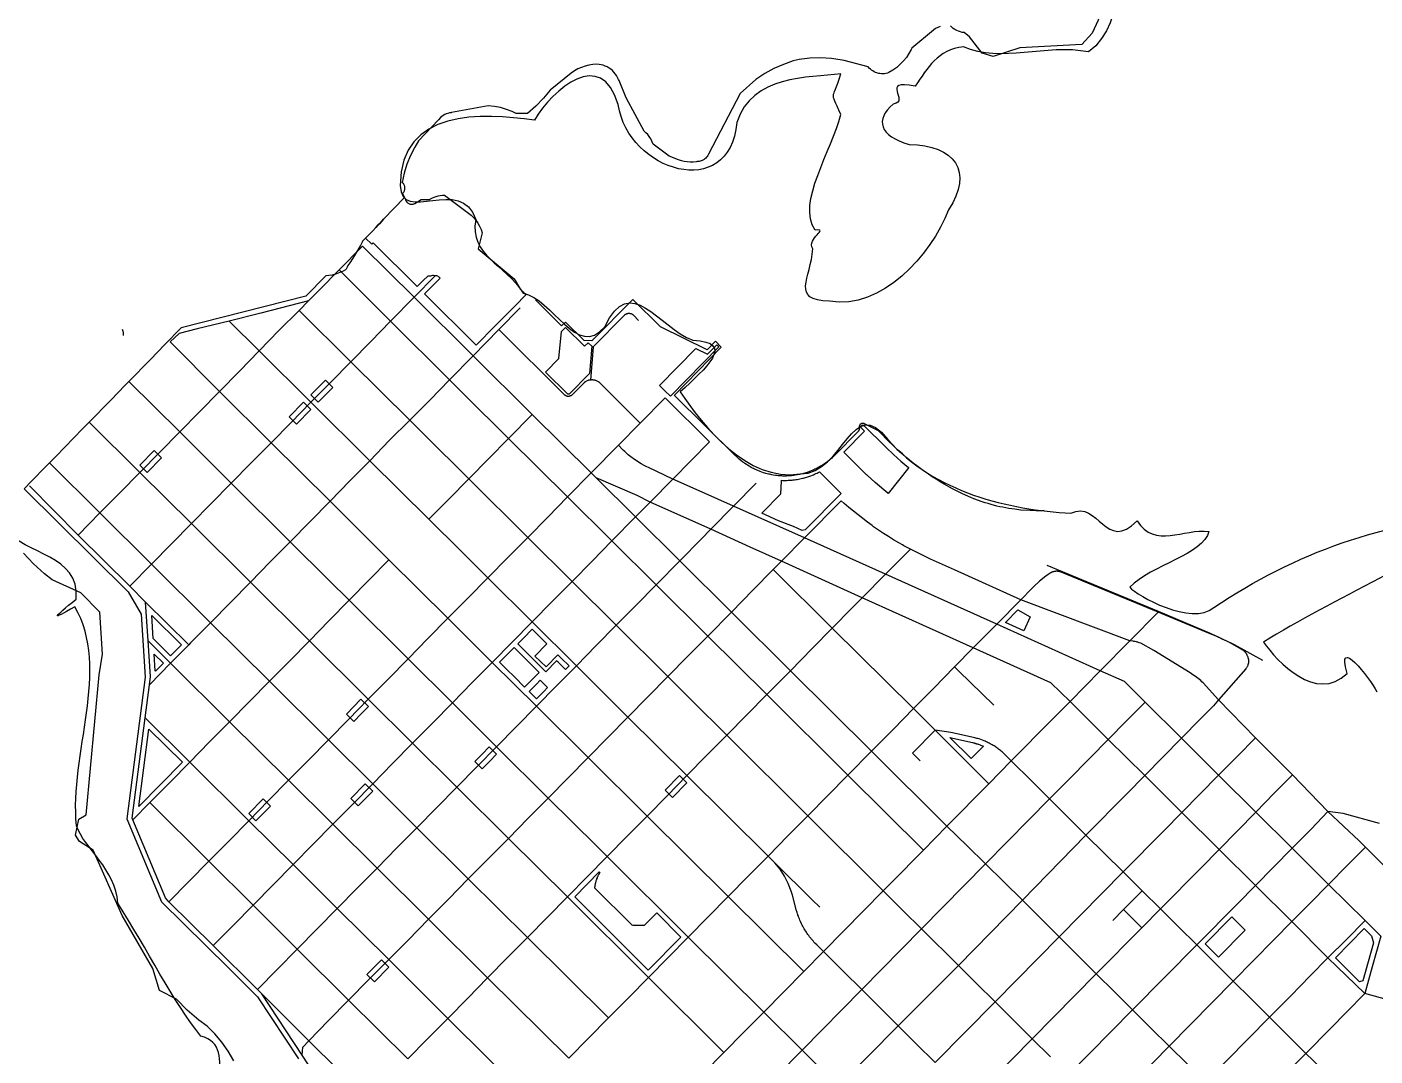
# Model space of a CAD drawing. Extents: x 1 to 394, y 101 to 384.
# Drawn here: x 195.8 to 253.8, y 300.8 to 345 of the extents above; entities that cross this region are included whole.
import ezdxf

# ---------------------------------------------------------------- set-up
doc = ezdxf.new("R2010")
doc.units = 0
doc.layers.get('0').update_dxf_attribs({"linetype": 'CONTINUOUS'})

msp = doc.modelspace()

# ---------------------------------------------------------------- linework, layer by layer
at = {"color": 3}
for points in [[(242.487643, 346.629199), (241.636424, 344.77125), (241.190354, 344.29244), (238.526202, 344.145114), (237.384427, 343.768613), (236.901522, 343.911847), (236.365416, 344.61574), (236.132146, 344.803989), (236.050324, 344.812161), (235.968502, 344.832622), (235.886681, 344.857179), (235.81303, 344.889918), (235.735295, 344.930839), (235.66573, 344.975857), (235.600252, 345.029057), (235.53886, 345.086353)], [(235.10094, 345.065882), (234.998585, 345.024961), (234.900419, 344.971761), (234.80634, 344.910379), (233.877365, 344.136915), (233.848764, 344.079619), (233.754684, 343.903645), (233.644188, 343.735857), (233.517328, 343.580346), (233.378189, 343.437113), (233.230857, 343.306156), (233.067162, 343.187475), (232.895284, 343.081074), (232.833891, 343.060613), (232.768413, 343.044238), (232.702934, 343.03196), (232.637456, 343.027874), (232.571978, 343.027874), (232.506499, 343.036046), (232.441021, 343.048324), (232.379628, 343.064699), (232.318236, 343.089256), (232.256843, 343.117899), (232.199537, 343.150638), (232.146316, 343.187473), (232.097181, 343.232491), (232.052132, 343.277509), (232.007083, 343.330709)], [(232.007198, 343.330782), (230.967737, 343.604973), (230.885915, 343.621348), (230.423481, 343.686826), (229.95694, 343.715469), (229.490409, 343.699094), (229.027964, 343.645894), (228.782426, 343.580416), (228.356816, 343.43309), (227.943486, 343.253024), (227.550615, 343.036127), (227.17411, 342.782399), (226.49478, 342.180817), (225.132002, 339.57396), (225.119745, 339.549403), (225.099315, 339.512567), (225.0748, 339.471646), (225.046199, 339.438907), (225.013513, 339.402071), (224.980826, 339.373428), (224.943948, 339.344786), (224.862127, 339.303864), (224.821163, 339.287489), (224.776114, 339.271115), (224.731065, 339.262943), (224.686016, 339.258857), (224.640967, 339.258857), (224.600004, 339.250685), (224.473143, 339.23431), (224.346272, 339.230225), (224.215316, 339.238396), (224.092552, 339.254771), (223.965681, 339.283414), (223.847003, 339.324335), (223.437768, 339.492124), (222.754331, 340.003674), (222.742074, 340.032317), (222.697025, 340.13463), (222.64789, 340.232848), (222.586497, 340.326969), (222.521019, 340.412908), (222.443283, 340.494761), (222.361461, 340.568422), (221.587999, 341.992576), (221.285165, 342.741485), (221.264735, 342.790589), (221.223772, 342.872442), (221.178723, 342.954295), (221.125502, 343.027956), (221.068195, 343.101616), (221.002717, 343.167094), (220.933153, 343.224391), (220.855417, 343.27759), (220.777681, 343.322608), (220.691773, 343.36353), (220.605866, 343.396269), (220.515872, 343.416729), (220.425879, 343.433104), (220.323523, 343.441276), (220.155731, 343.428997), (219.987949, 343.40444), (219.824253, 343.363519), (219.664643, 343.306223), (219.513226, 343.236648), (219.365905, 343.154795), (219.226766, 343.060674), (218.322337, 342.328134), (218.035877, 341.976188), (217.708485, 341.63652), (217.348354, 341.325497), (216.857267, 341.325497), (216.689475, 341.403254), (216.43984, 341.501472), (216.186108, 341.575132), (215.928291, 341.624236), (215.662282, 341.652879), (214.082619, 341.362318), (214.06219, 341.358232), (213.992625, 341.345954), (213.923061, 341.329579), (213.853497, 341.305022), (213.788019, 341.276379), (213.726626, 341.239544), (213.669319, 341.198622), (213.612013, 341.153605), (213.513848, 341.047203), (212.662629, 340.146875), (212.498933, 339.880869), (212.314777, 339.520738), (212.163359, 339.144237), (212.044681, 338.759553), (211.962859, 338.36259), (211.975117, 338.346215), (211.995546, 338.321658), (212.011889, 338.297101), (212.036405, 338.239805), (212.052748, 338.174327), (212.056939, 338.145684), (212.056939, 338.080206), (212.052748, 338.047467), (212.044367, 338.018824), (212.035985, 337.986085), (212.023728, 337.957442), (212.007385, 337.928799), (211.991041, 337.904242), (211.970612, 337.879685), (212.052434, 337.715989), (211.156197, 336.774738), (211.00478, 336.611042), (210.927044, 336.529189), (210.816548, 336.414602), (210.693773, 336.283645), (210.583288, 336.169058), (210.276357, 335.862128), (210.255928, 335.837571), (210.235498, 335.79665), (210.165934, 335.653416), (210.141419, 335.608398), (210.09637, 335.526545), (210.030892, 335.428327), (210.010462, 335.391492), (209.899966, 335.211426), (209.834488, 335.100931), (209.699445, 334.908589), (209.617624, 334.781725), (209.584937, 334.716246), (209.543974, 334.630307), (209.535592, 334.613932), (209.519249, 334.593472), (209.421084, 334.540272), (209.126431, 334.421593), (208.938178, 334.372489), (208.799039, 334.352028), (208.672179, 334.335654), (207.816864, 333.468065), (202.451735, 332.101204), (201.751934, 331.385035), (201.133976, 330.750714), (200.978472, 330.59111), (200.356428, 329.956788), (200.045401, 329.637582), (199.423356, 329.00326), (199.267842, 328.839564), (198.649894, 328.205242), (198.334781, 327.886036), (197.716833, 327.255806), (197.561319, 327.096202), (196.943361, 326.461881), (196.632344, 326.142674), (196.0103, 325.508352), (195.699272, 325.189146)], [(217.295039, 333.54586), (217.196874, 333.443546), (216.898125, 333.136616), (216.611655, 332.850149), (215.960968, 332.18718), (215.142488, 331.356424), (212.92031, 333.562225), (213.595565, 334.245656), (213.579221, 334.262031), (213.55062, 334.286588), (213.522019, 334.302963), (213.489333, 334.323423), (213.444283, 334.335702), (213.378805, 334.343874), (213.341928, 334.347959), (213.300964, 334.352045), (213.255915, 334.352045), (213.214952, 334.339767), (213.169903, 334.331595), (213.120768, 334.327509), (213.05529, 334.331595), (212.858855, 334.13516), (212.605123, 333.87734), (210.702165, 335.763935), (210.644859, 335.706638), (210.382945, 335.968552), (210.583477, 336.16908), (210.693962, 336.283667), (210.816737, 336.414624), (210.927233, 336.529211), (211.004969, 336.611064), (211.156386, 336.77476), (212.052622, 337.716011), (212.081223, 337.650533), (212.081223, 337.646447), (212.097567, 337.597343), (212.109824, 337.576883), (212.122082, 337.552326), (212.154768, 337.511404), (212.171112, 337.495029), (212.191541, 337.478655), (212.21197, 337.466376), (212.236485, 337.454097), (212.256915, 337.441819), (212.30605, 337.425444), (212.330565, 337.421358), (212.408301, 337.421358), (212.432816, 337.42953), (212.457331, 337.433616), (212.481846, 337.445894), (212.506361, 337.454066), (212.768274, 337.625947), (213.148866, 337.625947), (213.177467, 337.646408), (213.255203, 337.691426), (213.337025, 337.728261), (213.418846, 337.756904), (213.50884, 337.781461), (213.594747, 337.797836), (213.684741, 337.806008), (213.774734, 337.806008), (214.924702, 336.950696), (215.031102, 336.844294), (215.129267, 336.729707), (215.215174, 336.606934), (215.288824, 336.475978), (215.350217, 336.336837), (215.403438, 336.197695), (215.227463, 335.497896), (216.770301, 334.212882), (217.048579, 333.754534), (217.294128, 333.545821)], [(218.817406, 331.949826), (218.985198, 332.117614), (219.799581, 331.311412), (219.955095, 331.466922), (220.110609, 331.311412), (220.020615, 330.149171), (219.140743, 329.252936), (219.079351, 329.252936), (218.125818, 330.19828), (218.698728, 330.783493), (218.817406, 331.949826)], [(224.587683, 331.213194), (225.091049, 330.96765), (225.492102, 331.372798), (225.578009, 331.282763), (223.49497, 329.162901), (223.253528, 329.40026), (223.024353, 329.629434), (224.587641, 331.213192)], [(208.651896, 329.854518), (208.96701, 329.539404), (208.344965, 328.909174), (208.029852, 329.224289), (208.651896, 329.854518)], [(207.714728, 328.905082), (208.029852, 328.589968), (207.411894, 327.959738), (207.092684, 328.274852), (207.714728, 328.905082)], [(231.94172, 325.786675), (231.937529, 325.790761), (230.983997, 326.732012), (230.959481, 326.760655), (231.839353, 327.65689), (231.708397, 327.787846), (231.708397, 327.791932), (231.704206, 327.791932), (231.704206, 327.800104), (231.700015, 327.800104), (231.700015, 327.808276), (231.695825, 327.808276), (231.695825, 327.824651), (231.691634, 327.828736), (231.691634, 327.845111), (231.695825, 327.845111), (231.695825, 327.861486), (231.700015, 327.861486), (231.700015, 327.869658), (231.704206, 327.873744), (231.704206, 327.877829), (231.708397, 327.877829), (231.708397, 327.886001), (231.712587, 327.886001), (231.712587, 327.890087), (231.716778, 327.890087), (231.716778, 327.894173), (231.720969, 327.894173), (231.720969, 327.898259), (231.725159, 327.898259), (231.725159, 327.902345), (231.72935, 327.902345), (231.73354, 327.90643), (231.737731, 327.90643), (231.737731, 327.910516), (231.746112, 327.910516), (231.750303, 327.914602), (231.766646, 327.914602), (231.766646, 327.918688), (231.787075, 327.918688), (231.787075, 327.914602), (231.803419, 327.914602), (231.803419, 327.910516), (231.8118, 327.910516), (231.815991, 327.90643), (231.820181, 327.90643), (231.820181, 327.902345), (231.824372, 327.902345), (231.824372, 327.898259), (231.832753, 327.898259), (231.832753, 327.894173), (232.745354, 326.989753), (232.786317, 326.948832), (233.097345, 326.654179), (233.252848, 326.515038), (233.412458, 326.375896), (233.576154, 326.236755), (233.73985, 326.105799), (233.752107, 326.097627), (232.864053, 324.984495), (232.851795, 324.992667), (232.671735, 325.144085), (232.487579, 325.295504), (232.307508, 325.451015), (232.131534, 325.610619), (231.959655, 325.770222), (231.943312, 325.786596)], [(201.289667, 326.834329), (201.604781, 326.519214), (200.982736, 325.888986), (200.667623, 326.2041), (201.289667, 326.834329)], [(229.903708, 325.909447), (230.83678, 324.984565), (229.28576, 323.417178), (229.162986, 323.392621), (228.786491, 323.560409), (228.143975, 323.810046), (227.423713, 324.133344), (228.250385, 324.972287), (228.2749, 325.516575), (228.279091, 325.549314), (228.336398, 325.545229), (228.504179, 325.545229), (228.561486, 325.549314), (228.614707, 325.5534), (228.729299, 325.561572), (228.78252, 325.565658), (228.839827, 325.573829), (228.893047, 325.582001), (228.950354, 325.590173), (229.003575, 325.598345), (229.060882, 325.610623), (229.114102, 325.622902), (229.171409, 325.63518), (229.22463, 325.647459), (229.49064, 325.729312), (229.650239, 325.790694), (229.699374, 325.811154), (229.752595, 325.835711), (229.80173, 325.860268), (229.854951, 325.884825), (229.904086, 325.909382)], [(195.69945, 325.189186), (200.168353, 320.748935), (200.733101, 319.799499), (200.900894, 317.086239), (200.106971, 310.996752), (201.608877, 307.428182), (204.465368, 304.596243), (205.734013, 303.339877), (207.497833, 300.671634)], [(204.7112, 300.593882), (204.473833, 300.99903), (204.199651, 301.383716), (203.896806, 301.743847), (203.561232, 302.07533), (203.21338, 302.333152), (202.71411, 302.766945), (202.255761, 303.237571), (201.523221, 303.60998), (201.228568, 304.55123), (199.910819, 306.830695), (198.66673, 309.642173), (198.073329, 310.022765), (197.897354, 310.292864), (198.044686, 310.976295), (198.359799, 311.160452), (198.924547, 317.180369), (199.071868, 318.068419), (198.957286, 319.881351), (198.138807, 320.712107), (196.9029, 321.264581), (196.571423, 321.526494), (196.100796, 321.952103), (195.67109, 322.418637)], [(201.183268, 319.742205), (202.460096, 318.473562), (201.993565, 318.002936), (201.24465, 318.74366), (201.183257, 319.742205)], [(238.444548, 319.975471), (238.968375, 319.684912), (238.702365, 319.083329), (237.916625, 319.439368), (238.444548, 319.975471)], [(218.60051, 317.794224), (218.129883, 317.319505), (217.561039, 317.888349), (217.401439, 318.04386), (216.926716, 318.514485), (217.172265, 318.768215), (217.54876, 319.148807), (218.023483, 318.678181), (218.183083, 318.518578), (217.667438, 317.994751), (218.150344, 317.528218), (218.657806, 318.047953), (218.817406, 317.888349), (219.136615, 317.573235), (218.981102, 317.417723), (218.661892, 317.732837), (218.6005, 317.794219)], [(201.285613, 318.076599), (201.682569, 317.683729), (201.351091, 317.34406), (201.330662, 317.352232), (201.285613, 318.076586)], [(217.720649, 317.413631), (217.851605, 317.282674), (217.221368, 316.656538), (216.78348, 317.094423), (216.464281, 317.409539), (216.149168, 317.724653), (216.587045, 318.170724), (216.771212, 318.354882), (217.086326, 318.04386), (217.405525, 317.728745), (217.720649, 317.413631)], [(217.417793, 316.464191), (217.72882, 316.783397), (217.896602, 316.955278), (218.211726, 316.636071), (218.043934, 316.468283), (217.732906, 316.149076), (217.417793, 316.464191)], [(210.182445, 316.132711), (210.501655, 315.817595), (210.190638, 315.502481), (209.87961, 315.183275), (209.560401, 315.498389), (210.182445, 316.132711)], [(201.060493, 314.855883), (202.501017, 313.427636), (200.626702, 311.528763), (201.060493, 314.855883)], [(236.492465, 314.27067), (236.533429, 314.262498), (236.557944, 314.258412), (236.578373, 314.250241), (236.602888, 314.246155), (236.623317, 314.237983), (236.643746, 314.233897), (236.668262, 314.225725), (236.688691, 314.22164), (236.729654, 314.205265), (236.754169, 314.201179), (236.815562, 314.176622), (236.840077, 314.16845), (236.921899, 314.135711), (236.958776, 314.119336), (236.426756, 313.583232), (235.514156, 314.487651), (236.492235, 314.270755)], [(215.703088, 314.094697), (216.018211, 313.779582), (215.707184, 313.460375), (215.400253, 313.14526), (215.081043, 313.460375), (215.392071, 313.779582), (215.703088, 314.094697)], [(223.891978, 312.8547), (224.207092, 312.539586), (223.585047, 311.905264), (223.269934, 312.220379), (223.891978, 312.8547)], [(210.370698, 312.498662), (210.689908, 312.183547), (210.067863, 311.553318), (209.748654, 311.868432), (210.370698, 312.498662)], [(205.975466, 311.860248), (206.290579, 311.545133), (206.012291, 311.258666), (205.668535, 310.910812), (205.353422, 311.225926), (205.975466, 311.860248)], [(221.858053, 306.421452), (222.385976, 306.417366), (222.905707, 306.945285), (223.949275, 305.909908), (222.545576, 304.489846), (219.378068, 307.636901), (220.433904, 308.709108), (220.458419, 308.684551), (220.397027, 308.582237), (220.388645, 308.561777), (220.376388, 308.541316), (220.360044, 308.500395), (220.347787, 308.479934), (220.339406, 308.455377), (220.323062, 308.414456), (220.314681, 308.389899), (220.298338, 308.348977), (220.294147, 308.32442), (220.285766, 308.303959), (220.281575, 308.279402), (220.273194, 308.258942), (220.269003, 308.234385), (220.264813, 308.213924), (220.256431, 308.189367), (220.252241, 308.168906), (220.24805, 308.144349), (220.24386, 308.123889), (220.24386, 308.099332), (220.239669, 308.074775), (220.235478, 308.054314), (220.235478, 308.029757), (221.856062, 306.421444)], [(246.502471, 305.619342), (247.64016, 306.773398), (248.217187, 306.204555), (247.075412, 305.046406), (246.502471, 305.619342)], [(253.34496, 306.274125), (253.655987, 305.963103), (253.733723, 305.66845), (253.275374, 304.027399), (253.144418, 303.990564), (252.109032, 305.021848), (253.344939, 306.274121)], [(211.062317, 304.931819), (211.37743, 304.616705), (210.759472, 303.982383), (210.440273, 304.297498), (211.062317, 304.931819)]]:
    msp.add_lwpolyline(points, dxfattribs=at)
at = {"color": 4}
for points in [[(210.25202, 335.620706), (209.241202, 334.593514)], [(212.470102, 333.423089), (210.25202, 335.620706)], [(209.241202, 334.593514), (208.38179, 333.721833)], [(211.459273, 332.391805), (209.241202, 334.593514)], [(213.378606, 334.343878), (212.470102, 333.423089)], [(208.38179, 333.721833), (207.931635, 333.263485), (207.526486, 332.854245)], [(207.931635, 333.263485), (205.877249, 332.74375)], [(212.470102, 333.423089), (211.459273, 332.391805)], [(215.015565, 330.89808), (212.470102, 333.423089)], [(217.037212, 332.960648), (216.120515, 332.031674)], [(225.684451, 331.278673), (225.43072, 331.528308), (225.070589, 331.159993), (223.065317, 332.146261), (221.874428, 333.328963), (220.118791, 331.54877), (219.787303, 331.556942), (218.977005, 332.35496), (218.81331, 332.187171), (217.687909, 333.304396)], [(204.514482, 332.395897), (203.131244, 332.068505)], [(205.877249, 332.74375), (204.514482, 332.395897)], [(205.81177, 331.110884), (204.514482, 332.395897)], [(207.526486, 332.854245), (206.654807, 331.990749)], [(209.744557, 330.648443), (207.526486, 332.854245)], [(211.459273, 332.391805), (210.603969, 331.520124), (209.744557, 330.648443)], [(213.996565, 329.870888), (211.459273, 332.391805)], [(222.128159, 332.424544), (221.915349, 332.637348), (221.915349, 332.641434), (221.911159, 332.64552), (221.906968, 332.64552), (221.890625, 332.661895), (221.886434, 332.661895), (221.878053, 332.670067), (221.873862, 332.670067), (221.865481, 332.678238), (221.86129, 332.678238), (221.852909, 332.68641), (221.848718, 332.68641), (221.844528, 332.690496), (221.836147, 332.690496), (221.831956, 332.694582), (221.827765, 332.694582), (221.823575, 332.698668), (221.819384, 332.698668), (221.815193, 332.702753), (221.811003, 332.702753), (221.802622, 332.706839), (221.79424, 332.706839), (221.79005, 332.710925), (221.781669, 332.710925), (221.773287, 332.715011), (221.76103, 332.715011), (221.756839, 332.719097), (221.670932, 332.719097), (221.66255, 332.715011), (221.650293, 332.715011), (221.646102, 332.710925), (221.633845, 332.710925), (221.629654, 332.706839), (221.621273, 332.706839), (221.617082, 332.702753), (221.608701, 332.702753), (221.60451, 332.698668), (221.596129, 332.698668), (221.591938, 332.694582), (221.587748, 332.694582), (221.579367, 332.68641), (221.570985, 332.68641), (221.566795, 332.682324), (221.562604, 332.682324), (221.554223, 332.674152), (221.550032, 332.674152), (221.541651, 332.665981), (221.53746, 332.665981), (221.525203, 332.653702), (221.521012, 332.653702), (221.512631, 332.645531), (221.512631, 332.641445), (221.50425, 332.633273), (220.170136, 331.282781), (220.05964, 329.862719)], [(199.910536, 332.052135), (199.943223, 331.970282), (199.959566, 331.892525), (199.951185, 331.769754)], [(203.131244, 332.068505), (202.357782, 331.867978), (201.97719, 331.499661)], [(206.654807, 331.990749), (205.81177, 331.110884)], [(216.120515, 332.031674), (215.015565, 330.89808)], [(220.065591, 329.862703), (220.049247, 329.862703), (220.040866, 329.858617), (220.016351, 329.858617), (220.00797, 329.854531), (219.995712, 329.854531), (219.987331, 329.850445), (219.97895, 329.850445), (219.970569, 329.846359), (219.962187, 329.846359), (219.945844, 329.838187), (219.937463, 329.838187), (219.921119, 329.830016), (219.916929, 329.830016), (219.884242, 329.813641), (219.880051, 329.813641), (219.855536, 329.801362), (219.851346, 329.797277), (219.835002, 329.789105), (219.822745, 329.776826), (219.814364, 329.772741), (219.810173, 329.768655), (219.801792, 329.764569), (219.785448, 329.748194), (219.777067, 329.744108), (219.772876, 329.735936), (219.764495, 329.731851), (219.265225, 329.224393), (219.252968, 329.212115), (219.248777, 329.212115), (219.248777, 329.208029), (219.244587, 329.203943), (219.240396, 329.203943), (219.232015, 329.195771), (219.227824, 329.195771), (219.219443, 329.1876), (219.215252, 329.1876), (219.211062, 329.183514), (219.206871, 329.183514), (219.206871, 329.179428), (219.20268, 329.179428), (219.19849, 329.175342), (219.190109, 329.175342), (219.185918, 329.171256), (219.181727, 329.171256), (219.177537, 329.167171), (219.169156, 329.167171), (219.164965, 329.163085), (219.156584, 329.163085), (219.152393, 329.158999), (219.127878, 329.158999), (219.123687, 329.154913), (219.082724, 329.154913), (219.078534, 329.158999), (219.058104, 329.158999), (219.053914, 329.163085), (219.041656, 329.163085), (219.037465, 329.167171), (219.029084, 329.167171), (219.029084, 329.171256), (219.020703, 329.171256), (219.016512, 329.175342), (219.008131, 329.175342), (218.99975, 329.183514), (218.995559, 329.183514), (218.991369, 329.1876), (218.987178, 329.1876), (218.987178, 329.191686), (218.982987, 329.191686), (218.978797, 329.195771), (218.974606, 329.195771), (218.974606, 329.199857), (218.970416, 329.199857), (218.966225, 329.203943), (218.962034, 329.203943), (218.962034, 329.208029), (218.957844, 329.212115), (218.953653, 329.212115), (218.953653, 329.216201), (218.949463, 329.216201), (218.945272, 329.220287), (216.113328, 332.031764)], [(204.097054, 329.367523), (201.97719, 331.499661)], [(225.684451, 331.278673), (223.6669, 329.216104)], [(205.81177, 331.110884), (204.956455, 330.239203)], [(208.029852, 328.909174), (205.81177, 331.110884)], [(209.744557, 330.648443), (208.889253, 329.776762)], [(212.281849, 328.131619), (209.744557, 330.648443)], [(215.015565, 330.89808), (213.996565, 329.870888)], [(217.54876, 328.385347), (215.015565, 330.89808)], [(204.956455, 330.239203), (204.097054, 329.367523)], [(204.604506, 325.426544), (202.386435, 327.628254), (200.201092, 329.797224)], [(208.889253, 329.776762), (208.029852, 328.909174)], [(213.996565, 329.870888), (213.14125, 328.999208)], [(214.610427, 329.261121), (213.996565, 329.870888)], [(222.197723, 328.012939), (220.442086, 329.752209), (220.433705, 329.76038), (220.425324, 329.764466), (220.413066, 329.776745), (220.404685, 329.780831), (220.400494, 329.784916), (220.375979, 329.797195), (220.371789, 329.801281), (220.322654, 329.825838), (220.318463, 329.829924), (220.310082, 329.829924), (220.285567, 329.842202), (220.277186, 329.842202), (220.268804, 329.846288), (220.260423, 329.846288), (220.24408, 329.85446), (220.227736, 329.85446), (220.219355, 329.858545), (220.210974, 329.858545), (220.202593, 329.862631), (220.165715, 329.862631), (220.157334, 329.866717), (220.091856, 329.866717), (220.083474, 329.862631), (220.063045, 329.862631)], [(204.097054, 329.367523), (203.24174, 328.499935)], [(206.319222, 327.165814), (204.097054, 329.367523)], [(208.029852, 328.909174), (207.174537, 328.037494)], [(210.571229, 326.39235), (208.029852, 328.909174)], [(213.14125, 328.999208), (212.281849, 328.131619)], [(216.533846, 327.354063), (214.610427, 329.261121)], [(223.265838, 329.093332), (222.197723, 328.012939)], [(225.176988, 327.202645), (223.265838, 329.093332)], [(239.578141, 324.247934), (239.520834, 324.243848), (239.483957, 324.243848), (239.357096, 324.239762), (239.226139, 324.239762), (238.964226, 324.247934), (238.571356, 324.272491), (238.309443, 324.30523), (238.182582, 324.321605), (238.051625, 324.342065), (237.924755, 324.366622), (237.793798, 324.391179), (237.666937, 324.415736), (237.540067, 324.444379), (237.286346, 324.509858), (237.159475, 324.546693), (237.036711, 324.587614), (236.90984, 324.62445), (236.541527, 324.7595), (236.418752, 324.808603), (236.062718, 324.968206), (235.94404, 325.025502), (235.829447, 325.086884), (235.809018, 325.095056), (235.628958, 325.189177), (235.277009, 325.385612), (235.105131, 325.487926), (234.933242, 325.594329), (234.761364, 325.704823), (234.593572, 325.815318), (234.429876, 325.933997), (234.26618, 326.048584), (234.102484, 326.171357), (233.942885, 326.294128), (233.783285, 326.420993), (233.627772, 326.551949), (233.476354, 326.682906), (233.324937, 326.817955), (233.177605, 326.953005), (233.030284, 327.092146), (232.940291, 327.182181), (232.445107, 327.673269), (231.847619, 327.984291), (231.839238, 327.984291), (231.835048, 327.988377), (231.826666, 327.988377), (231.826666, 327.992463), (231.814409, 327.992463), (231.810218, 327.996549), (231.740654, 327.996549), (231.736463, 327.992463), (231.728082, 327.992463), (231.723891, 327.988377), (231.711634, 327.988377), (231.711634, 327.984291), (231.707443, 327.984291), (231.703253, 327.980205), (231.699062, 327.980205), (231.694871, 327.976119), (231.690681, 327.976119), (231.68649, 327.972033), (231.6823, 327.972033), (231.6823, 327.967948), (231.678109, 327.967948), (231.678109, 327.963862), (231.673918, 327.963862), (231.669728, 327.959776), (231.665537, 327.959776), (231.665537, 327.95569), (231.661347, 327.95569), (231.661347, 327.951604), (231.657156, 327.951604), (231.657156, 327.947518), (231.652965, 327.947518), (231.652965, 327.943432), (231.648775, 327.943432), (231.648775, 327.939347), (231.644584, 327.935261), (231.644584, 327.931175), (231.640393, 327.931175), (231.640393, 327.927089), (231.632012, 327.918917), (231.632012, 327.914832), (231.627822, 327.910746), (231.627822, 327.90666), (231.623631, 327.902574), (231.623631, 327.894402), (231.61944, 327.894402), (231.61944, 327.882124), (231.61525, 327.878038), (231.61525, 327.865759), (231.611059, 327.861674), (231.611059, 327.722533), (231.606869, 327.722533), (231.606869, 327.706158), (231.602678, 327.702072), (231.602678, 327.6939), (231.598487, 327.6939), (231.598487, 327.685729), (231.594297, 327.685729), (231.594297, 327.677557), (231.590106, 327.677557), (231.590106, 327.673471), (231.585916, 327.669385), (231.585916, 327.665299), (231.581725, 327.665299), (231.581725, 327.661213), (231.577534, 327.657128), (231.577534, 327.653042), (231.573344, 327.653042), (231.569153, 327.648956), (230.570613, 326.634041), (230.496963, 326.560381), (230.456, 326.527642), (230.419123, 326.490806), (230.378159, 326.458067), (230.337196, 326.421231), (230.214422, 326.323014), (230.169372, 326.294371), (230.128409, 326.261632), (229.993367, 326.175693), (229.948318, 326.151136), (229.903268, 326.122493), (229.858219, 326.097936), (229.809084, 326.073379), (229.764035, 326.048822), (229.7149, 326.028361), (229.669851, 326.003804), (229.473416, 325.921951), (229.375251, 325.889212), (229.32203, 325.872837), (229.272895, 325.856462), (229.22376, 325.844184), (229.170539, 325.827809), (229.121405, 325.815531), (229.068184, 325.803252), (229.019049, 325.79508), (228.965828, 325.782802), (228.859418, 325.766427), (228.810283, 325.758255), (228.757062, 325.754169), (228.703841, 325.745998), (228.597431, 325.737826), (228.548296, 325.737826), (228.495075, 325.73374), (228.335465, 325.73374), (228.282244, 325.737826), (228.229024, 325.737826), (228.175803, 325.741912), (228.126668, 325.745998), (228.073447, 325.754169), (228.020226, 325.758255), (227.913827, 325.77463), (227.864692, 325.786909), (227.811471, 325.79508), (227.762336, 325.807359), (227.709115, 325.819637), (227.65998, 325.831916), (227.606759, 325.844194), (227.557624, 325.860569), (227.504403, 325.876944), (227.357072, 325.926047), (227.160637, 326.007901), (227.115588, 326.032458), (227.066453, 326.052918), (227.021404, 326.077475), (226.972269, 326.102032), (226.92722, 326.130675), (226.88217, 326.155232), (226.7021, 326.269819), (226.661137, 326.298462), (226.616087, 326.331201), (226.452392, 326.462158), (226.411428, 326.498994), (226.374551, 326.531733), (226.333588, 326.568568), (226.292624, 326.60949), (223.661212, 329.216346)], [(203.24174, 328.499935), (202.386435, 327.628254)], [(217.54876, 328.385347), (216.533846, 327.354063)], [(220.086052, 325.864431), (217.54876, 328.385347)], [(200.667623, 325.884893), (198.494559, 328.045678)], [(207.174537, 328.037494), (206.319222, 327.165814)], [(212.895711, 327.517759), (212.281849, 328.131619), (211.414255, 327.276308)], [(222.197723, 328.012939), (221.25648, 327.055319)], [(202.386435, 327.628254), (201.527024, 326.756574)], [(206.319222, 327.165814), (205.459821, 326.298225), (204.604506, 325.426544)], [(208.856514, 324.648989), (206.319222, 327.165814)], [(211.414255, 327.276308), (210.571229, 326.39235)], [(214.81913, 325.614795), (212.895711, 327.517759)], [(216.533846, 327.354063), (215.678541, 326.482383)], [(219.071137, 324.837239), (216.533846, 327.354063)], [(225.176988, 327.202645), (223.597326, 325.602517)], [(201.527024, 326.756574), (200.667623, 325.884893)], [(221.25648, 327.055319), (220.086052, 325.864431)], [(223.597326, 325.602517), (222.549672, 326.10179), (222.484194, 326.130433), (222.422801, 326.159076), (222.365495, 326.191815), (222.24272, 326.257294), (221.95625, 326.441451), (221.898943, 326.482373), (221.845722, 326.523294), (221.788415, 326.564215), (221.735195, 326.609233), (221.681974, 326.650154), (221.632839, 326.695172), (221.579618, 326.74019), (221.530483, 326.789293), (221.481348, 326.834311), (221.440385, 326.875232), (221.256228, 327.055298)], [(198.957004, 324.145624), (196.788036, 326.30641)], [(210.571229, 326.39235), (209.711818, 325.520669)], [(213.104425, 323.875526), (210.571229, 326.39235)], [(215.678541, 326.482383), (214.81913, 325.614795)], [(200.667623, 325.884893), (199.812319, 325.017304)], [(202.889801, 323.687275), (200.667623, 325.884893)], [(204.604506, 325.426544), (203.745106, 324.554864)], [(207.141798, 322.909721), (204.604506, 325.426544)], [(209.711818, 325.520669), (208.856514, 324.648989)], [(214.81913, 325.614795), (213.963825, 324.743114)], [(217.356421, 323.09797), (214.81913, 325.614795)], [(220.086052, 325.864431), (219.071137, 324.837239)], [(220.298851, 325.655718), (220.086052, 325.864431)], [(222.623333, 324.612158), (222.058584, 324.890441), (220.298851, 325.655718)], [(223.896075, 322.087148), (221.993106, 323.973744), (220.298851, 325.655718)], [(223.597326, 325.602517), (222.623333, 324.612158)], [(226.208278, 324.436184), (224.865971, 325.033674), (223.597326, 325.602517)], [(227.186357, 325.422452), (226.208278, 324.436184), (225.234285, 323.449917)], [(198.019846, 323.196188), (195.924539, 325.31605)], [(199.812319, 325.017304), (198.957004, 324.145624)], [(219.071137, 324.837239), (218.215822, 323.965558)], [(220.978192, 322.94246), (219.071137, 324.837239)], [(203.745106, 324.554864), (202.889801, 323.687275)], [(208.856514, 324.648989), (207.997113, 323.777309)], [(211.389709, 322.132165), (208.856514, 324.648989)], [(213.963825, 324.743114), (213.104425, 323.875526)], [(222.623333, 324.612158), (221.993106, 323.973744)], [(225.234285, 323.449917), (222.623333, 324.612158)], [(229.261203, 323.073416), (226.208278, 324.436184)], [(230.83678, 324.669451), (229.261203, 323.073416)], [(233.820131, 322.586421), (233.762825, 322.615064), (233.537736, 322.737835), (233.472258, 322.774671), (233.316744, 322.864706), (233.095763, 322.995663), (232.878867, 323.130712), (232.661961, 323.269854), (232.449161, 323.408995), (232.236351, 323.556321), (232.179045, 323.601339), (231.970331, 323.748665), (231.765714, 323.904175), (231.364651, 324.223383), (231.168216, 324.387079), (230.971781, 324.554867), (230.836738, 324.669454)], [(198.957004, 324.145624), (198.019846, 323.196188)], [(201.175086, 321.943915), (198.957004, 324.145624)], [(202.889801, 323.687275), (202.03039, 322.815595)], [(205.427082, 321.166359), (202.889801, 323.687275)], [(207.997113, 323.777309), (207.141798, 322.909721)], [(214.475374, 322.512757), (213.104425, 323.875526)], [(218.215822, 323.965558), (217.356421, 323.09797)], [(221.993106, 323.973744), (220.978192, 322.94246)], [(200.237928, 320.994479), (198.019846, 323.196188)], [(217.356421, 323.09797), (216.501106, 322.22629)], [(219.263476, 321.20319), (217.356421, 323.09797)], [(224.833232, 323.040677), (223.896075, 322.087148)], [(225.234285, 323.449917), (224.833232, 323.040677)], [(228.274932, 322.070778), (226.932626, 322.676453), (225.234285, 323.449917)], [(229.261203, 323.073416), (228.274932, 322.070778)], [(232.743835, 321.514212), (229.261203, 323.073416)], [(202.03039, 322.815595), (201.175086, 321.943915)], [(207.141798, 322.909721), (206.282397, 322.038039)], [(209.679079, 320.392896), (208.803314, 321.256392), (207.141798, 322.909721)], [(215.641706, 321.358702), (214.475374, 322.512757)], [(220.978192, 322.94246), (220.122877, 322.074872)], [(222.88116, 321.059957), (220.978192, 322.94246)], [(233.820131, 322.586421), (232.743835, 321.514212)], [(238.571408, 320.41745), (235.714918, 321.698371), (234.683628, 322.160812), (234.450368, 322.271307), (234.221194, 322.381801), (233.99202, 322.496388), (233.820131, 322.586421)], [(201.175086, 321.943915), (200.237928, 320.994479)], [(203.712367, 319.42709), (201.175086, 321.943915)], [(206.282397, 322.038039), (205.427082, 321.166359)], [(211.389709, 322.132165), (210.534394, 321.264576)], [(213.92699, 319.619433), (211.389709, 322.132165)], [(216.501106, 322.22629), (215.641706, 321.358702)], [(220.122877, 322.074872), (219.263476, 321.20319)], [(223.896075, 322.087148), (222.88116, 321.059957)], [(226.118242, 319.881347), (223.896075, 322.087148)], [(228.274932, 322.070778), (227.918897, 321.710647)], [(231.741199, 320.499298), (228.274932, 322.070778)], [(244.493103, 319.901808), (239.709097, 321.890713)], [(210.534394, 321.264576), (209.679079, 320.392896)], [(215.641706, 321.358702), (214.786391, 320.487021)], [(217.54876, 319.463922), (215.641706, 321.358702)], [(227.918897, 321.710647), (227.059496, 320.834875)], [(230.456189, 319.193824), (227.918897, 321.710647)], [(232.743835, 321.514212), (231.741199, 320.499298)], [(238.571408, 320.41745), (237.531937, 319.365704), (232.743835, 321.514212)], [(240.024211, 321.628799), (240.011953, 321.628799), (240.003572, 321.624714), (239.991314, 321.624714), (239.982933, 321.620628), (239.974552, 321.620628), (239.962294, 321.616542), (239.953913, 321.612456), (239.945532, 321.612456), (239.937151, 321.60837), (239.924893, 321.604284), (239.916512, 321.600198), (239.908131, 321.600198), (239.891787, 321.592027), (239.87953, 321.587941), (239.846843, 321.571566), (239.838462, 321.563394), (239.813947, 321.551116), (239.805565, 321.542944), (239.789222, 321.534773), (239.780841, 321.526601), (239.772459, 321.522515), (239.739773, 321.497958), (239.645693, 321.428383), (239.375598, 321.207394), (239.117781, 320.974127), (239.035959, 320.892274), (238.569428, 320.417556)], [(244.476739, 319.885439), (240.298403, 321.604246), (240.290021, 321.608331), (240.277764, 321.612417), (240.269383, 321.612417), (240.261001, 321.616503), (240.248744, 321.620589), (240.240363, 321.620589), (240.231981, 321.624675), (240.2236, 321.624675), (240.211343, 321.628761), (240.202961, 321.628761), (240.19458, 321.632847), (240.165979, 321.632847), (240.153722, 321.636932), (240.067814, 321.636932), (240.059433, 321.632847), (240.030832, 321.632847), (240.022451, 321.628761)], [(200.921354, 320.31514), (200.237928, 320.994479)], [(205.427082, 321.166359), (204.567681, 320.298771)], [(207.964374, 318.649534), (205.427082, 321.166359)], [(219.263476, 321.20319), (218.408171, 320.335602)], [(221.166444, 319.320687), (219.263476, 321.20319)], [(222.88116, 321.059957), (222.021749, 320.188276)], [(225.103328, 318.854155), (222.88116, 321.059957)], [(227.059496, 320.834875), (226.118242, 319.881347)], [(201.027754, 318.645442), (200.921354, 320.31514)], [(202.775209, 318.473562), (200.921354, 320.31514)], [(204.567681, 320.298771), (203.712367, 319.42709)], [(209.679079, 320.392896), (208.819678, 319.521216)], [(212.212274, 317.876071), (209.679079, 320.392896)], [(214.786391, 320.487021), (213.92699, 319.619433)], [(218.408171, 320.335602), (217.54876, 319.463922)], [(222.021749, 320.188276), (221.166444, 319.320687)], [(231.741199, 320.499298), (231.319675, 320.069596)], [(236.525204, 318.346697), (231.741199, 320.499298)], [(243.257207, 318.649534), (238.571408, 320.41745)], [(213.92699, 319.619433), (213.067589, 318.747752)], [(215.834044, 317.720561), (213.92699, 319.619433)], [(226.118242, 319.881347), (225.103328, 318.854155)], [(228.655534, 317.364522), (226.118242, 319.881347)], [(231.319675, 320.069596), (230.456189, 319.193824)], [(244.476739, 319.885439), (243.257207, 318.649534)], [(248.360422, 317.85561), (248.360422, 317.87607), (248.356232, 317.888349), (248.356232, 317.896521), (248.352041, 317.904692), (248.352041, 317.916971), (248.347851, 317.925143), (248.347851, 317.933314), (248.34366, 317.945593), (248.335279, 317.961968), (248.335279, 317.970139), (248.331088, 317.978311), (248.326897, 317.990589), (248.310554, 318.023329), (248.306363, 318.035607), (248.285934, 318.076529), (248.277553, 318.0847), (248.265295, 318.109257), (248.256914, 318.117429), (248.252724, 318.125601), (248.244342, 318.129686), (248.240152, 318.137858), (248.23177, 318.14603), (248.22758, 318.154202), (248.178445, 318.203305), (248.170064, 318.207391), (248.165873, 318.215563), (248.157492, 318.219648), (248.149111, 318.22782), (248.140729, 318.231906), (248.132348, 318.240078), (248.116005, 318.248249), (248.107624, 318.256421), (248.09128, 318.264593), (248.079023, 318.272765), (248.070641, 318.27685), (247.74325, 318.4651), (247.575468, 318.555135), (247.407676, 318.641074), (247.235798, 318.722928), (247.068005, 318.800685), (246.896127, 318.878441), (246.720153, 318.952102), (244.473428, 319.885168)], [(248.986563, 317.802409), (247.767021, 318.473562), (246.731646, 318.968742), (244.493103, 319.901808)], [(203.712367, 319.42709), (202.857062, 318.55541)], [(206.249658, 316.910266), (203.712367, 319.42709)], [(208.819678, 319.521216), (207.964374, 318.649534)], [(217.54876, 319.463922), (216.693456, 318.592241)], [(219.451729, 317.577327), (217.54876, 319.463922)], [(221.166444, 319.320687), (220.307044, 318.449007)], [(223.388612, 317.114886), (221.166444, 319.320687)], [(230.456189, 319.193824), (229.592692, 318.322143)], [(233.947002, 315.731655), (230.456189, 319.193824)], [(237.531937, 319.365704), (236.525204, 318.346697)], [(241.984465, 317.36043), (237.531937, 319.365704)], [(201.997651, 317.683729), (201.027754, 318.645442)], [(201.08505, 316.758847), (201.126013, 317.114886), (201.027848, 318.645442)], [(202.775209, 318.473562), (201.997651, 317.683729)], [(202.857062, 318.55541), (202.77524, 318.473557)], [(207.964374, 318.649534), (207.104962, 317.777854)], [(212.404623, 314.242023), (210.497558, 316.132711), (207.964374, 318.649534)], [(213.067589, 318.747752), (212.212274, 317.876071)], [(216.693456, 318.592241), (215.834044, 317.720561)], [(220.307044, 318.449007), (219.451729, 317.577327)], [(225.103328, 318.854155), (224.243927, 317.982474)], [(227.636523, 316.33733), (225.103328, 318.854155)], [(243.257207, 318.649534), (241.984465, 317.36043)], [(247.079498, 316.108156), (246.40835, 316.840695), (246.359215, 316.885713), (246.305994, 316.934816), (246.248688, 316.979834), (246.195467, 317.024852), (246.142246, 317.065773), (246.08494, 317.110791), (245.970358, 317.192644), (245.908965, 317.233565), (245.851658, 317.270401), (244.284264, 318.236207), (243.727698, 318.543137), (243.711354, 318.551308), (243.654048, 318.567683), (243.625447, 318.579962), (243.600932, 318.588133), (243.572331, 318.596305), (243.54373, 318.600391), (243.486423, 318.616766), (243.429117, 318.624937), (243.400516, 318.633109), (243.314608, 318.645388), (243.286007, 318.645388), (243.257406, 318.649474)], [(212.212274, 317.876071), (211.35697, 317.004391)], [(214.119339, 315.981291), (212.212274, 317.876071)], [(224.243927, 317.982474), (223.388612, 317.114886)], [(229.592692, 318.322143), (228.655534, 317.364522)], [(236.525204, 318.346697), (235.719004, 317.524126)], [(240.687176, 316.038585), (239.864601, 316.844787), (236.525204, 318.346697)], [(248.360422, 317.85561), (248.360422, 317.847438), (248.364613, 317.839266), (248.364613, 317.732864), (248.360422, 317.724692), (248.360422, 317.704231), (248.356232, 317.696059), (248.356232, 317.683781), (248.352041, 317.675609), (248.352041, 317.667438), (248.347851, 317.655159), (248.347851, 317.646987), (248.339469, 317.630613), (248.339469, 317.618334), (248.327212, 317.593777), (248.327212, 317.581499), (248.298611, 317.524202), (248.29023, 317.511924), (248.277972, 317.487367), (248.269591, 317.479195), (248.2654, 317.471023), (248.253143, 317.458745), (248.248952, 317.450573), (247.078524, 316.108267)], [(201.997651, 317.683729), (201.08505, 316.758847)], [(204.534942, 315.166905), (201.997651, 317.683729)], [(207.104962, 317.777854), (206.249658, 316.910266)], [(215.834044, 317.720561), (214.974644, 316.852973)], [(217.732917, 315.838058), (215.834044, 317.720561)], [(219.451729, 317.577327), (218.592328, 316.705646)], [(221.669811, 315.371524), (219.451729, 317.577327)], [(228.655534, 317.364522), (227.636523, 316.33733)], [(232.146347, 313.902354), (228.655534, 317.364522)], [(235.719004, 317.524126), (234.806403, 316.599244)], [(237.40098, 315.883074), (235.886796, 317.36043), (235.719004, 317.524126)], [(241.984465, 317.36043), (240.687176, 316.038585)], [(243.183536, 316.734292), (243.023936, 316.893896), (241.984465, 317.36043)], [(200.900894, 315.330601), (201.08505, 316.758847)], [(206.249658, 316.910266), (205.390247, 316.038585)], [(208.786939, 314.393441), (206.249658, 316.910266)], [(211.35697, 317.004391), (210.497558, 316.132711)], [(214.974644, 316.852973), (214.119339, 315.981291)], [(218.592328, 316.705646), (217.732917, 315.838058)], [(223.388612, 317.114886), (222.529211, 316.243205)], [(224.423987, 316.083602), (223.388612, 317.114886)], [(243.916076, 316.009938), (243.183536, 316.734292)], [(210.497558, 316.132711), (209.642254, 315.261029), (208.786939, 314.393441)], [(222.529211, 316.243205), (221.669811, 315.371524)], [(225.921807, 314.598062), (224.423987, 316.083602)], [(227.636523, 316.33733), (226.781208, 315.46565)], [(231.127337, 312.875163), (227.636523, 316.33733)], [(234.806403, 316.599244), (233.947002, 315.731655), (233.087591, 314.855883)], [(247.079498, 316.108156), (246.850324, 315.850335), (246.289672, 315.277399)], [(248.663257, 314.475289), (247.079498, 316.108156)], [(205.390247, 316.038585), (204.534942, 315.166905)], [(214.119339, 315.981291), (213.259928, 315.113703)], [(216.018211, 314.094697), (214.119339, 315.981291)], [(217.732917, 315.838058), (216.877612, 314.966377)], [(219.955095, 313.632256), (217.732917, 315.838058)], [(226.781208, 315.46565), (225.921807, 314.598062)], [(234.880063, 314.806774), (233.947002, 315.731655)], [(240.687176, 316.038585), (239.909618, 315.252845)], [(242.332317, 314.405719), (240.687176, 316.038585)], [(243.916076, 316.009938), (243.105779, 315.191459)], [(245.479375, 314.45892), (243.916076, 316.009938)], [(200.37297, 310.947643), (200.336093, 311.029497), (200.900841, 315.330606)], [(202.81613, 313.427636), (200.900894, 315.330601)], [(204.534942, 315.166905), (203.675542, 314.299317)], [(207.072223, 312.650081), (204.534942, 315.166905)], [(213.259928, 315.113703), (212.404623, 314.242023)], [(216.877612, 314.966377), (216.018211, 314.094697)], [(221.669811, 315.371524), (220.814496, 314.503936)], [(224.207092, 312.8547), (221.669811, 315.371524)], [(239.909618, 315.252845), (238.158078, 313.480837)], [(243.105779, 315.191459), (242.332317, 314.405719)], [(246.289672, 315.277399), (245.479375, 314.45892)], [(208.786939, 314.393441), (207.927538, 313.517669)], [(210.689908, 312.502754), (208.786939, 314.393441)], [(220.814496, 314.503936), (219.955095, 313.632256)], [(225.921807, 314.598062), (225.066492, 313.726381)], [(229.408535, 311.127709), (225.921807, 314.598062)], [(233.087591, 314.855883), (232.146347, 313.902354)], [(234.880063, 314.806774), (233.910167, 313.820506), (234.245741, 313.489022)], [(238.158078, 313.480837), (237.834772, 313.804136), (237.761122, 313.869614), (237.728435, 313.898257), (237.691557, 313.930996), (237.65468, 313.959639), (237.613717, 313.992378), (237.576839, 314.021021), (237.539962, 314.045578), (237.45814, 314.102874), (237.417177, 314.127431), (237.380299, 314.151988), (237.33525, 314.176545), (237.253429, 314.225649), (237.212465, 314.24611), (237.167416, 314.26657), (237.126453, 314.291127), (237.081404, 314.311588), (237.040441, 314.327963), (236.995391, 314.348424), (236.770314, 314.430277), (236.725264, 314.442555), (236.676129, 314.454834), (236.586136, 314.479391), (236.537001, 314.491669), (235.563018, 314.708567), (234.879582, 314.806785)], [(237.196363, 312.502754), (234.880063, 314.806774)], [(234.90462, 314.782219), (234.880105, 314.806776)], [(242.332317, 314.405719), (241.558856, 313.619978)], [(243.899712, 312.8547), (242.332317, 314.405719)], [(245.479375, 314.45892), (244.673174, 313.64044)], [(247.079498, 312.871069), (245.479375, 314.45892)], [(248.663257, 314.475289), (247.881613, 313.677273)], [(250.259295, 312.891532), (248.663257, 314.475289)], [(203.675542, 314.299317), (202.81613, 313.427636)], [(212.404623, 314.242023), (211.545212, 313.370342)], [(214.303496, 312.355428), (212.404623, 314.242023)], [(216.018211, 314.094697), (215.162896, 313.223016)], [(218.240379, 311.888894), (216.018211, 314.094697)], [(225.066492, 313.726381), (224.207092, 312.8547)], [(232.146347, 313.902354), (231.127337, 312.875163)], [(235.391612, 310.673452), (232.146347, 313.902354)], [(202.81613, 313.427636), (201.960826, 312.560047)], [(207.260476, 309.024216), (205.357508, 310.910812), (202.81613, 313.427636)], [(207.927538, 313.517669), (207.072223, 312.650081), (206.212823, 311.782492)], [(211.545212, 313.370342), (210.689908, 312.502754)], [(215.162896, 313.223016), (214.303496, 312.355428)], [(219.955095, 313.632256), (219.095694, 312.760576)], [(222.492376, 311.115431), (219.955095, 313.632256)], [(238.158078, 313.480837), (237.196363, 312.502754)], [(239.021575, 312.625526), (238.158078, 313.480837)], [(241.558856, 313.619978), (240.605334, 312.658265)], [(244.673174, 313.64044), (243.899712, 312.8547)], [(247.881613, 313.677273), (247.079498, 312.871069)], [(208.975192, 310.763486), (207.072223, 312.650081)], [(219.095694, 312.760576), (218.240379, 311.888894)], [(224.207092, 312.8547), (223.351787, 311.987112)], [(227.697905, 309.392532), (224.207092, 312.8547)], [(231.127337, 312.875163), (230.272022, 312.003481)], [(234.376697, 309.646261), (231.127337, 312.875163)], [(239.807315, 311.847971), (239.021575, 312.625526)], [(240.605334, 312.658265), (239.807315, 311.847971)], [(243.899712, 312.8547), (243.122154, 312.06896)], [(245.495739, 311.26685), (243.899712, 312.8547)], [(247.079498, 312.871069), (246.269211, 312.05259)], [(248.679632, 311.283219), (247.079498, 312.871069)], [(250.259295, 312.891532), (249.481737, 312.113976), (248.679632, 311.283219)], [(251.777575, 311.315959), (250.259295, 312.891532)], [(201.960826, 312.560047), (201.101415, 311.692459)], [(210.689908, 312.502754), (209.830507, 311.631074), (208.975192, 310.763486)], [(212.58878, 310.612066), (210.689908, 312.502754)], [(214.303496, 312.355428), (213.448181, 311.483748)], [(216.525663, 310.153718), (214.303496, 312.355428)], [(223.351787, 311.987112), (222.492376, 311.115431)], [(230.272022, 312.003481), (229.408535, 311.127709)], [(237.196363, 312.502754), (235.391612, 310.673452)], [(243.122154, 312.06896), (241.370603, 310.296952)], [(246.269211, 312.05259), (245.495739, 311.26685)], [(201.101415, 311.692459), (200.37297, 310.947643)], [(203.63461, 309.175636), (201.101415, 311.692459)], [(206.212823, 311.782492), (205.357508, 310.910812)], [(213.448181, 311.483748), (212.58878, 310.612066)], [(218.240379, 311.888894), (217.380978, 311.021306)], [(220.315226, 309.830419), (218.240379, 311.888894)], [(239.807315, 311.847971), (238.919261, 310.947643)], [(240.588959, 311.070415), (239.807315, 311.847971)], [(201.92399, 307.428182), (201.780755, 307.600062), (200.37297, 310.947643)], [(205.357508, 310.910812), (204.498107, 310.039131)], [(217.380978, 311.021306), (216.525663, 310.153718)], [(222.492376, 311.115431), (221.632975, 310.243751)], [(225.983189, 307.653264), (222.492376, 311.115431)], [(229.408535, 311.127709), (228.55322, 310.264213)], [(232.649714, 307.894715), (229.408535, 311.127709)], [(238.919261, 310.947643), (237.049031, 309.056955)], [(241.370603, 310.296952), (240.588959, 311.070415)], [(245.495739, 311.26685), (244.722277, 310.48111)], [(247.095873, 309.679), (245.495739, 311.26685)], [(248.679632, 311.283219), (247.869335, 310.46474)], [(250.24292, 309.732202), (248.679632, 311.283219)], [(251.777575, 311.315959), (251.053217, 310.550681)], [(253.999743, 310.78804), (252.440541, 311.217741), (251.777575, 311.315959)], [(253.128064, 310.043224), (251.777575, 311.315959)], [(208.975192, 310.763486), (208.115791, 309.891804)], [(210.878161, 308.872798), (208.975192, 310.763486)], [(212.58878, 310.612066), (211.733465, 309.744478)], [(214.798669, 308.418541), (212.58878, 310.612066)], [(228.55322, 310.264213), (227.697905, 309.392532)], [(235.391612, 310.673452), (234.376697, 309.646261)], [(236.267387, 309.830419), (235.391612, 310.673452)], [(241.370603, 310.296952), (238.640983, 307.501844)], [(242.970737, 308.709102), (241.370603, 310.296952)], [(244.722277, 310.48111), (242.970737, 308.709102)], [(247.869335, 310.46474), (247.095873, 309.679)], [(251.053217, 310.550681), (250.24292, 309.732202)], [(204.498107, 310.039131), (203.63461, 309.175636)], [(208.115791, 309.891804), (207.260476, 309.024216)], [(211.733465, 309.744478), (210.878161, 308.872798)], [(216.525663, 310.153718), (215.666263, 309.282037)], [(219.062955, 307.636894), (216.525663, 310.153718)], [(220.773574, 309.372071), (220.315226, 309.830419)], [(221.632975, 310.243751), (220.773574, 309.372071)], [(237.049031, 309.056955), (236.267387, 309.830419)], [(247.095873, 309.679), (246.322411, 308.893259)], [(250.230652, 306.572871), (248.663257, 308.127982), (247.095873, 309.679)], [(250.24292, 309.732202), (249.436719, 308.913722), (248.663257, 308.127982)], [(251.810314, 308.177091), (250.24292, 309.732202)], [(253.394074, 309.78131), (252.616515, 308.99557)], [(253.394074, 309.78131), (253.128064, 310.043224)], [(254.73638, 308.447188), (253.394074, 309.78131)], [(203.63461, 309.175636), (202.775209, 308.299862)], [(205.541675, 307.280855), (203.63461, 309.175636)], [(215.666263, 309.282037), (214.798669, 308.418541)], [(220.773574, 309.372071), (219.918259, 308.504482)], [(224.260291, 305.909902), (220.773574, 309.372071)], [(227.697905, 309.392532), (226.838504, 308.524944)], [(227.988472, 309.101972), (227.697905, 309.392532)], [(228.978829, 306.86343), (228.962486, 306.912534), (228.942057, 306.96983), (228.90937, 307.084417), (228.905179, 307.096696), (228.741483, 307.710555), (228.692348, 307.882436), (228.565488, 308.21392), (228.405878, 308.529034), (228.213539, 308.827779), (227.988461, 309.10197)], [(229.915987, 307.190822), (229.592692, 307.51003), (227.988472, 309.101972)], [(233.865149, 309.126527), (233.521393, 308.778672)], [(234.376697, 309.646261), (233.865149, 309.126527)], [(207.260476, 309.024216), (206.401075, 308.152536)], [(209.159348, 307.133529), (207.260476, 309.024216)], [(210.878161, 308.872798), (210.018749, 308.00521)], [(215.629427, 304.154264), (213.092146, 306.675181), (210.878161, 308.872798)], [(226.838504, 308.524944), (225.983189, 307.653264)], [(233.521393, 308.778672), (232.649714, 307.894715)], [(237.049031, 309.056955), (234.294855, 306.261849)], [(237.834772, 308.2794), (237.049031, 309.056955)], [(242.970737, 308.709102), (240.216549, 305.913994)], [(243.789216, 307.898808), (242.970737, 308.709102)], [(246.322411, 308.893259), (244.57086, 307.121252)], [(252.616515, 308.99557), (251.810314, 308.177091)], [(202.775209, 308.299862), (201.92399, 307.428182)], [(206.401075, 308.152536), (205.541675, 307.280855), (204.68636, 306.413267)], [(210.018749, 308.00521), (209.159348, 307.133529)], [(214.798669, 308.418541), (213.947451, 307.538677)], [(217.344143, 305.893533), (214.798669, 308.418541)], [(219.918259, 308.504482), (219.062955, 307.636894)], [(240.216549, 305.913994), (238.640983, 307.501844), (237.834772, 308.2794)], [(248.663257, 308.127982), (247.885699, 307.342242)], [(251.810314, 308.177091), (251.004114, 307.358611)], [(253.377699, 306.62198), (251.810314, 308.177091)], [(203.831045, 305.541587), (201.92399, 307.428182)], [(213.947451, 307.538677), (213.092146, 306.675181)], [(219.062955, 307.636894), (218.203544, 306.765213)], [(222.549672, 304.174726), (219.062955, 307.636894)], [(225.983189, 307.653264), (225.123789, 306.781582)], [(229.232561, 304.428455), (225.983189, 307.653264)], [(232.649714, 307.894715), (231.806677, 307.035312)], [(233.5132, 307.039404), (232.649714, 307.894715)], [(238.640983, 307.501844), (235.886796, 304.682183)], [(243.789216, 307.898808), (242.991197, 307.088513)], [(244.57086, 307.121252), (243.789216, 307.898808)], [(251.004114, 307.358611), (250.230652, 306.572871)], [(207.444633, 305.394261), (205.541675, 307.280855)], [(209.159348, 307.133529), (208.304034, 306.265941)], [(211.385613, 304.944096), (209.159348, 307.133529)], [(225.123789, 306.781582), (224.260291, 305.909902)], [(230.079683, 305.287858), (229.793212, 305.570233), (229.711391, 305.652086), (229.670427, 305.697104), (229.63355, 305.742121), (229.592587, 305.787139), (229.482091, 305.922188), (229.445213, 305.971292), (229.412527, 306.020395), (229.37984, 306.065413), (229.347153, 306.114516), (229.314466, 306.167716), (229.281779, 306.21682), (229.253178, 306.265923), (229.195872, 306.372325), (229.167271, 306.421428), (229.13867, 306.474628), (229.089535, 306.58103), (229.06502, 306.638326), (229.044591, 306.691526), (229.020075, 306.744726), (228.999646, 306.802022), (228.979217, 306.855222), (228.979217, 306.863394)], [(231.806677, 307.035312), (230.079683, 305.287858)], [(234.294855, 306.261849), (233.5132, 307.039404)], [(244.57086, 307.121252), (243.772841, 306.310958), (241.816683, 304.326144)], [(242.991197, 307.088513), (242.524667, 306.617887)], [(243.772841, 306.310958), (242.991197, 307.088513)], [(245.3566, 306.343697), (244.57086, 307.121252)], [(247.885699, 307.342242), (246.138255, 305.570233)], [(204.68636, 306.413267), (203.831045, 305.541587)], [(208.304034, 306.265941), (207.444633, 305.394261)], [(213.092146, 306.675181), (212.21637, 305.774853)], [(218.203544, 306.765213), (217.344143, 305.893533)], [(234.294855, 306.261849), (231.724824, 303.654991)], [(235.886796, 304.682183), (234.294855, 306.261849)], [(246.138255, 305.570233), (245.3566, 306.343697)], [(250.230652, 306.572871), (249.453094, 305.787131)], [(251.769393, 305.01776), (250.230652, 306.572871)], [(253.377699, 306.62198), (252.571498, 305.8035)], [(254.048857, 305.954919), (253.377699, 306.62198)], [(212.21637, 305.774853), (211.385613, 304.944096)], [(217.344143, 305.893533), (216.488828, 305.025944)], [(220.834956, 302.431365), (217.344143, 305.893533)], [(224.260291, 305.909902), (223.409073, 305.042314)], [(227.509663, 302.681001), (224.260291, 305.909902)], [(240.216549, 305.913994), (237.462373, 303.118888)], [(241.816683, 304.326144), (240.216549, 305.913994)], [(249.453094, 305.787131), (247.705639, 304.015122)], [(252.571498, 305.8035), (251.769393, 305.01776), (251.020478, 304.236112)], [(254.048857, 305.954919), (253.680533, 304.633074)], [(205.729917, 303.654991), (203.831045, 305.541587)], [(207.444633, 305.394261), (206.589328, 304.522579)], [(209.654532, 303.19255), (207.444633, 305.394261)], [(223.409073, 305.042314), (222.549672, 304.174726)], [(230.079683, 305.287858), (229.232561, 304.428455), (228.373149, 303.556774)], [(230.94318, 304.428455), (230.079683, 305.287858)], [(246.138255, 305.570233), (243.379971, 302.775126)], [(246.923995, 304.792678), (246.138255, 305.570233)], [(206.589328, 304.522579), (205.729917, 303.654991)], [(211.385613, 304.944096), (210.509837, 304.064231)], [(213.914711, 302.414995), (211.385613, 304.944096)], [(216.488828, 305.025944), (215.629427, 304.154264)], [(235.886796, 304.682183), (233.288122, 302.09988)], [(236.643893, 303.929182), (235.886796, 304.682183)], [(247.705639, 304.015122), (246.923995, 304.792678)], [(253.361334, 303.479019), (251.769393, 305.01776)], [(253.680533, 304.633074), (253.361334, 303.479019)], [(210.509837, 304.064231), (209.654532, 303.19255)], [(215.629427, 304.154264), (214.774123, 303.286676)], [(219.120241, 300.696189), (215.629427, 304.154264)], [(222.549672, 304.174726), (221.690271, 303.303045)], [(225.799033, 300.945825), (222.549672, 304.174726)], [(231.724824, 303.654991), (230.94318, 304.428455)], [(237.462373, 303.118888), (236.643893, 303.929182)], [(241.816683, 304.326144), (239.062496, 301.531038)], [(242.598327, 303.552681), (241.816683, 304.326144)], [(247.705639, 304.015122), (244.947366, 301.220016)], [(248.487283, 303.237567), (247.705639, 304.015122)], [(251.020478, 304.236112), (250.18972, 303.388985)], [(205.91817, 303.466741), (205.729917, 303.654991)], [(207.947999, 301.44919), (205.91817, 303.466741)], [(207.657443, 300.83533), (205.91817, 303.466741)], [(221.690271, 303.303045), (220.834956, 302.431365)], [(228.373149, 303.556774), (227.509663, 302.681001)], [(231.724824, 303.654991), (229.15889, 301.052226)], [(233.288122, 302.09988), (231.724824, 303.654991)], [(244.165711, 301.99757), (243.379971, 302.775126), (242.598327, 303.552681)], [(250.18972, 303.388985), (249.273023, 302.460011)], [(253.361334, 303.479019), (252.583776, 302.681001)], [(255.80858, 302.807866), (253.361334, 303.479019)], [(209.654532, 303.19255), (208.791035, 302.324962)], [(212.199996, 300.675726), (209.654532, 303.19255)], [(214.774123, 303.286676), (213.914711, 302.414995)], [(237.462373, 303.118888), (234.888246, 300.516123)], [(238.276756, 302.308593), (237.462373, 303.118888)], [(243.379971, 302.775126), (240.625794, 299.980019)], [(249.273023, 302.460011), (248.487283, 303.237567)], [(208.791035, 302.324962), (207.947999, 301.44919)], [(213.914711, 302.414995), (213.059407, 301.547407)], [(217.401439, 298.956919), (213.914711, 302.414995)], [(220.834956, 302.431365), (219.975556, 301.563777)], [(227.509663, 302.681001), (226.658444, 301.817505)], [(229.15889, 301.052226), (227.509663, 302.681001)], [(239.062496, 301.531038), (238.276756, 302.308593)], [(249.273023, 302.460011), (246.51475, 299.664905)], [(250.836321, 300.9049), (249.273023, 302.460011)], [(252.583776, 302.681001), (251.892157, 301.973017)], [(219.975556, 301.563777), (219.120241, 300.696189)], [(226.658444, 301.817505), (225.799033, 300.945825)], [(233.288122, 302.09988), (230.722188, 299.497116)], [(234.073863, 301.318233), (233.288122, 302.09988)], [(244.947366, 301.220016), (244.165711, 301.99757)], [(251.892157, 301.973017), (250.836321, 300.9049)], [(207.657443, 300.83533), (207.681958, 301.170907), (207.947967, 301.44919)], [(210.48529, 298.936457), (207.947999, 301.44919)], [(213.059407, 301.547407), (212.199996, 300.675726)], [(229.15889, 301.052226), (228.098968, 299.975927)], [(230.722188, 299.497116), (229.15889, 301.052226)], [(234.888246, 300.516123), (234.073863, 301.318233)], [(239.062496, 301.531038), (236.492465, 298.92418)], [(239.84414, 300.753482), (239.062496, 301.531038)], [(244.947366, 301.220016), (242.205457, 298.416723)], [(245.733106, 300.44246), (244.947366, 301.220016)], [(209.535854, 297.962467), (207.657443, 300.83533)], [(225.799033, 300.945825), (224.939632, 300.074144)], [(250.836321, 300.9049), (248.082134, 298.109794)], [(252.428263, 299.374344), (250.836321, 300.9049)]]:
    msp.add_lwpolyline(points, dxfattribs=at)
at = {"color": 1}
for points in [[(243.154621, 350.029668), (242.544666, 348.182542), (243.260958, 345.319063), (241.487028, 343.968792)], [(221.247826, 341.71011), (220.526276, 344.184053), (218.447301, 342.380019), (217.643101, 341.039029)], [(236.10168, 344.189763), (234.978375, 344.069435), (234.564783, 343.274111), (234.022538, 342.503763)], [(241.487028, 343.968792), (239.641974, 344.332817), (237.727827, 343.469306), (236.10168, 344.189763)], [(230.828357, 343.027663), (229.423286, 342.867431), (227.008046, 342.969393), (226.350685, 340.9407)], [(230.819976, 341.276163), (230.358306, 342.43675), (230.439269, 341.71992), (230.828357, 343.027663)], [(234.022538, 342.503763), (232.443808, 342.806685), (233.843798, 341.845829), (233.081494, 341.730375)], [(226.350685, 340.9407), (226.048071, 337.487863), (221.678579, 338.827183), (221.247826, 341.71011)], [(233.081494, 341.730375), (232.279253, 341.056558), (232.48475, 340.350273), (233.764742, 339.99115)], [(217.643101, 341.039029), (215.389504, 341.347289), (211.882305, 341.53931), (211.872876, 338.227581)], [(229.725806, 336.307978), (228.898453, 337.480708), (230.468247, 339.745094), (230.819976, 341.276163)], [(233.764742, 339.99115), (235.724263, 339.967054), (236.553271, 338.838991), (235.454481, 337.175618)], [(211.872876, 338.227581), (211.900849, 336.510597), (214.507757, 338.712766), (215.121294, 336.758583)], [(235.454481, 337.175618), (234.703178, 335.22132), (232.579751, 332.862727), (230.339595, 333.251062)], [(215.121294, 336.758583), (214.83891, 335.204515), (216.39083, 334.861359), (217.163349, 333.595177)], [(229.619155, 335.510014), (229.334728, 335.951817), (230.362486, 336.381597), (229.725806, 336.307978)], [(230.339595, 333.251062), (228.638143, 333.299987), (229.542886, 334.210263), (229.619155, 335.510014)], [(220.671166, 332.154601), (221.791841, 334.50365), (222.957995, 332.138729), (224.464972, 331.569405)], [(217.163349, 333.595177), (218.404347, 333.383531), (219.496537, 330.724057), (220.671166, 332.154601)], [(224.464972, 331.569405), (226.340953, 331.509531), (224.995451, 330.335757), (223.920663, 329.359485)], [(223.920663, 329.359485), (224.887417, 327.888658), (226.789202, 325.473401), (229.076628, 325.823694)], [(229.076628, 325.823694), (230.984552, 325.832389), (231.30021, 329.333185), (232.854802, 327.305161)], [(232.854802, 327.305161), (234.846319, 325.014207), (238.065989, 324.281892), (240.720303, 324.137705)], [(240.720303, 324.137705), (241.928363, 324.723675), (242.221067, 322.415075), (243.568674, 323.810283)], [(243.568674, 323.810283), (244.345363, 322.587167), (245.567681, 323.49391), (246.662354, 323.351963)], [(246.867966, 320.078012), (250.377879, 322.420521), (254.221877, 323.832894), (258.449034, 324.027086)], [(258.449034, 324.027086), (256.271873, 322.261584), (251.924729, 320.44663), (249.008291, 318.584179)], [(197.935143, 320.442074), (198.088017, 322.368187), (195.806772, 322.308923), (194.798929, 323.474542)], [(246.662354, 323.351963), (246.427438, 322.359757), (244.177518, 321.912439), (243.257888, 320.953853)], [(243.257888, 320.953853), (243.553871, 320.59116), (245.913512, 319.268584), (246.867966, 320.078012)], [(197.873436, 320.114659), (196.777643, 319.476453), (196.965299, 319.650542), (197.935143, 320.442074)], [(197.948553, 310.698019), (197.627741, 313.762188), (199.442581, 317.437365), (197.873436, 320.114659)], [(249.008291, 318.584179), (249.603715, 317.768594), (251.251349, 315.946717), (252.613184, 317.250089)], [(252.613184, 317.250089), (252.090049, 318.932699), (253.597025, 317.065314), (253.878571, 316.452108)], [(199.723488, 307.366806), (199.650257, 308.831775), (198.266066, 309.722302), (197.948553, 310.698019)], [(203.297579, 301.649821), (202.111615, 303.090381), (200.975906, 305.422193), (199.723488, 307.366806)], [(205.437496, 298.49465), (202.895563, 298.254993), (205.150428, 301.218606), (203.297579, 301.649821)]]:
    msp.add_open_spline(points, degree=3, dxfattribs=at)

doc.saveas('drawing.dxf')
